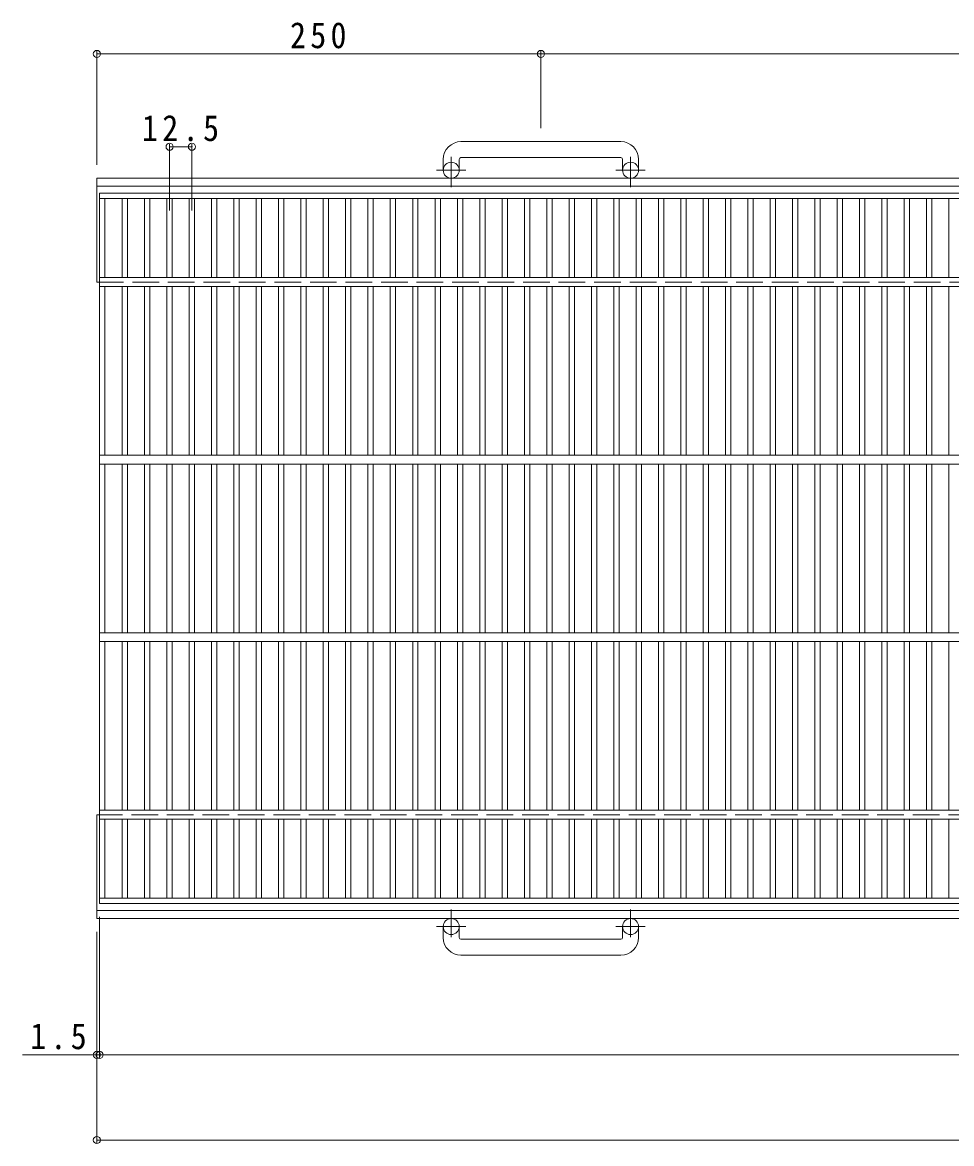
# Model space of a CAD drawing. Units: millimetres, scale not verified. Extents: x -893 to 907, y -688 to 660.
# Drawn here: x -893 to -370, y -92 to 539 of the extents above; entities that cross this region are included whole.
import ezdxf

# ---------------------------------------------------------------- set-up
doc = ezdxf.new("R2010")
doc.units = ezdxf.units.MM
doc.header["$LTSCALE"] = 5
doc.header["$PDMODE"] = 32
doc.header["$PDSIZE"] = 4
doc.linetypes.add('CHAIN1', pattern=[8, 5, -1, 1, -1])
doc.linetypes.add('DASHED3', pattern=[4, 3, -1])
for name, color, linetype, lineweight in [('B-1', 2, 'Continuous', 9), ('B-2', 3, 'Continuous', 9), ('B-4', 7, 'Continuous', 9)]:
    doc.layers.add(name, color=color, linetype=linetype, lineweight=lineweight)
doc.styles.add('ＭＳ ゴシック', font='')
doc.styles.get('ＭＳ ゴシック').set_extended_font_data('MS Gothic')

msp = doc.modelspace()

# ---------------------------------------------------------------- linework, layer by layer
at = {"layer": 'B-1'}
for p, q in [((-555.756, 472.312), (-645.756, 472.312)), ((-655.756, 462.312), (-655.756, 456.212)), ((-646.757, 462.312), (-646.757, 456.212)), ((-645.756, 463.312), (-555.756, 463.312)), ((-554.757, 462.312), (-554.757, 456.212)), ((-545.756, 462.312), (-545.756, 456.212)), ((-850.757, 451.712), (343.663, 451.712)), ((-850.757, 393.212), (-850.757, 451.712)), ((-850.757, 447.212), (343.663, 447.212)), ((-850.757, 34.711), (-850.757, 93.211)), ((343.663, 39.211), (-850.757, 39.211)), ((343.663, 34.711), (-850.757, 34.711)), ((-655.756, 24.112), (-655.756, 30.212)), ((-646.757, 24.112), (-646.757, 30.212)), ((-554.757, 24.112), (-554.757, 30.212)), ((-545.756, 24.112), (-545.756, 30.212)), ((-645.756, 23.112), (-555.756, 23.112)), ((-555.756, 14.112), (-645.756, 14.112))]:
    msp.add_line(p, q, dxfattribs=at)
at = {"layer": 'B-1', "linetype": 'CHAIN1'}
for p, q in [((-651.257, 446.605), (-651.257, 463.702)), ((-550.256, 446.605), (-550.256, 463.702)), ((-643.094, 456.212), (-659.501, 456.212)), ((-542.093, 456.212), (-558.5, 456.212)), ((-651.257, 39.819), (-651.257, 24.222)), ((-550.256, 39.819), (-550.256, 24.222)), ((-643.094, 30.212), (-659.501, 30.212)), ((-542.093, 30.212), (-558.5, 30.212))]:
    msp.add_line(p, q, dxfattribs=at)
at = {"layer": 'B-1', "linetype": 'DASHED3'}
for p, q in [((-850.757, 393.212), (343.663, 393.212)), ((343.663, 93.211), (-850.757, 93.211))]:
    msp.add_line(p, q, dxfattribs=at)
at = {"layer": 'B-1'}
for centre in [(-651.257, 456.212), (-550.257, 456.212), (-651.257, 30.212), (-550.257, 30.212)]:
    msp.add_circle(centre, 4.5, dxfattribs=at)
for centre, radius, start, end in [((-645.756, 462.312), 10, 90, 180), ((-555.756, 462.312), 10, 0, 90), ((-645.756, 462.312), 1, 90, 180), ((-555.756, 462.312), 1, 0, 90), ((-645.756, 24.112), 10, 180, 270), ((-645.756, 24.112), 1, 180, 270), ((-555.756, 24.112), 10, 270, 0), ((-555.756, 24.112), 1, 270, 0)]:
    msp.add_arc(centre, radius, start, end, dxfattribs=at)
at = {"layer": 'B-2'}
for p, q in [((-849.257, 443.212), (147.744, 443.212)), ((-849.257, 43.212), (-849.257, 443.212)), ((-849.257, 440.212), (147.744, 440.212)), ((-846.256, 395.712), (-846.256, 440.212)), ((-836.496, 440.212), (-836.496, 395.712)), ((-833.496, 440.212), (-833.496, 395.712)), ((-823.916, 440.212), (-823.916, 395.712)), ((-820.916, 440.212), (-820.916, 395.712)), ((-811.336, 440.212), (-811.336, 395.712)), ((-808.336, 440.212), (-808.336, 395.712)), ((-798.756, 440.212), (-798.756, 395.712)), ((-795.756, 440.212), (-795.756, 395.712)), ((-786.176, 440.212), (-786.176, 395.712)), ((-783.176, 440.212), (-783.176, 395.712)), ((-773.596, 440.212), (-773.596, 395.712)), ((-770.597, 440.212), (-770.597, 395.712)), ((-761.016, 440.212), (-761.016, 395.712)), ((-758.016, 440.212), (-758.016, 395.712)), ((-748.436, 440.212), (-748.436, 395.712)), ((-745.436, 440.212), (-745.436, 395.712)), ((-735.856, 440.212), (-735.856, 395.712)), ((-732.856, 440.212), (-732.856, 395.712)), ((-723.276, 440.212), (-723.276, 395.712)), ((-720.276, 440.212), (-720.276, 395.712)), ((-710.696, 440.212), (-710.696, 395.712)), ((-707.696, 440.212), (-707.696, 395.712)), ((-698.116, 440.212), (-698.116, 395.712)), ((-695.116, 440.212), (-695.116, 395.712)), ((-685.536, 440.212), (-685.536, 395.712)), ((-682.536, 440.212), (-682.536, 395.712)), ((-672.956, 440.212), (-672.956, 395.712)), ((-669.956, 440.212), (-669.956, 395.712)), ((-660.376, 440.212), (-660.376, 395.712)), ((-657.376, 440.212), (-657.376, 395.712)), ((-647.796, 440.212), (-647.796, 395.712)), ((-644.796, 440.212), (-644.796, 395.712)), ((-635.216, 440.212), (-635.216, 395.712)), ((-632.216, 440.212), (-632.216, 395.712)), ((-622.636, 440.212), (-622.636, 395.712)), ((-619.636, 440.212), (-619.636, 395.712)), ((-610.056, 440.212), (-610.056, 395.712)), ((-607.056, 440.212), (-607.056, 395.712)), ((-597.476, 440.212), (-597.476, 395.712)), ((-594.476, 440.212), (-594.476, 395.712)), ((-584.896, 440.212), (-584.896, 395.712)), ((-581.896, 440.212), (-581.896, 395.712)), ((-572.316, 440.212), (-572.316, 395.712)), ((-569.316, 440.212), (-569.316, 395.712)), ((-559.736, 440.212), (-559.736, 395.712)), ((-556.736, 440.212), (-556.736, 395.712)), ((-547.156, 440.212), (-547.156, 395.712)), ((-544.156, 440.212), (-544.156, 395.712)), ((-534.576, 440.212), (-534.576, 395.712)), ((-531.576, 440.212), (-531.576, 395.712)), ((-521.996, 440.212), (-521.996, 395.712)), ((-518.996, 440.212), (-518.996, 395.712)), ((-509.416, 440.212), (-509.416, 395.712)), ((-506.416, 440.212), (-506.416, 395.712)), ((-496.836, 440.212), (-496.836, 395.712)), ((-493.836, 440.212), (-493.836, 395.712)), ((-484.256, 440.212), (-484.256, 395.712)), ((-481.256, 440.212), (-481.256, 395.712)), ((-471.676, 440.212), (-471.676, 395.712)), ((-468.676, 440.212), (-468.676, 395.712)), ((-459.096, 440.212), (-459.096, 395.712)), ((-456.096, 440.212), (-456.096, 395.712)), ((-446.516, 440.212), (-446.516, 395.712)), ((-443.516, 440.212), (-443.516, 395.712)), ((-433.936, 440.212), (-433.936, 395.712)), ((-430.936, 440.212), (-430.936, 395.712)), ((-421.356, 440.212), (-421.356, 395.712)), ((-418.356, 440.212), (-418.356, 395.712)), ((-408.776, 440.212), (-408.776, 395.712)), ((-405.776, 440.212), (-405.776, 395.712)), ((-396.196, 440.212), (-396.196, 395.712)), ((-393.196, 440.212), (-393.196, 395.712)), ((-383.616, 440.212), (-383.616, 395.712)), ((-380.616, 440.212), (-380.616, 395.712)), ((-371.036, 440.212), (-371.036, 395.712)), ((-849.257, 395.712), (147.744, 395.712)), ((-849.257, 390.712), (147.744, 390.712)), ((-846.256, 295.712), (-846.256, 390.712)), ((-836.496, 390.712), (-836.496, 295.712)), ((-833.496, 390.712), (-833.496, 295.712)), ((-823.916, 390.712), (-823.916, 295.712)), ((-820.916, 390.712), (-820.916, 295.712)), ((-811.336, 390.712), (-811.336, 295.712)), ((-808.336, 390.712), (-808.336, 295.712)), ((-798.756, 390.712), (-798.756, 295.712)), ((-795.756, 390.712), (-795.756, 295.712)), ((-786.176, 390.712), (-786.176, 295.712)), ((-783.176, 390.712), (-783.176, 295.712)), ((-773.596, 390.712), (-773.596, 295.712)), ((-770.597, 390.712), (-770.597, 295.712)), ((-761.016, 390.712), (-761.016, 295.712)), ((-758.016, 390.712), (-758.016, 295.712)), ((-748.436, 390.712), (-748.436, 295.712)), ((-745.436, 390.712), (-745.436, 295.712)), ((-735.856, 390.712), (-735.856, 295.712)), ((-732.856, 390.712), (-732.856, 295.712)), ((-723.276, 390.712), (-723.276, 295.712)), ((-720.276, 390.712), (-720.276, 295.712)), ((-710.696, 390.712), (-710.696, 295.712)), ((-707.696, 390.712), (-707.696, 295.712)), ((-698.116, 390.712), (-698.116, 295.712)), ((-695.116, 390.712), (-695.116, 295.712)), ((-685.536, 390.712), (-685.536, 295.712)), ((-682.536, 390.712), (-682.536, 295.712)), ((-672.956, 390.712), (-672.956, 295.712)), ((-669.956, 390.712), (-669.956, 295.712)), ((-660.376, 390.712), (-660.376, 295.712)), ((-657.376, 390.712), (-657.376, 295.712)), ((-647.796, 390.712), (-647.796, 295.712)), ((-644.796, 390.712), (-644.796, 295.712)), ((-635.216, 390.712), (-635.216, 295.712)), ((-632.216, 390.712), (-632.216, 295.712)), ((-622.636, 390.712), (-622.636, 295.712)), ((-619.636, 390.712), (-619.636, 295.712)), ((-610.056, 390.712), (-610.056, 295.712)), ((-607.056, 390.712), (-607.056, 295.712)), ((-597.476, 390.712), (-597.476, 295.712)), ((-594.476, 390.712), (-594.476, 295.712)), ((-584.896, 390.712), (-584.896, 295.712)), ((-581.896, 390.712), (-581.896, 295.712)), ((-572.316, 390.712), (-572.316, 295.712)), ((-569.316, 390.712), (-569.316, 295.712)), ((-559.736, 390.712), (-559.736, 295.712)), ((-556.736, 390.712), (-556.736, 295.712)), ((-547.156, 390.712), (-547.156, 295.712)), ((-544.156, 390.712), (-544.156, 295.712)), ((-534.576, 390.712), (-534.576, 295.712)), ((-531.576, 390.712), (-531.576, 295.712)), ((-521.996, 390.712), (-521.996, 295.712)), ((-518.996, 390.712), (-518.996, 295.712)), ((-509.416, 390.712), (-509.416, 295.712)), ((-506.416, 390.712), (-506.416, 295.712)), ((-496.836, 390.712), (-496.836, 295.712)), ((-493.836, 390.712), (-493.836, 295.712)), ((-484.256, 390.712), (-484.256, 295.712)), ((-481.256, 390.712), (-481.256, 295.712)), ((-471.676, 390.712), (-471.676, 295.712)), ((-468.676, 390.712), (-468.676, 295.712)), ((-459.096, 390.712), (-459.096, 295.712)), ((-456.096, 390.712), (-456.096, 295.712)), ((-446.516, 390.712), (-446.516, 295.712)), ((-443.516, 390.712), (-443.516, 295.712)), ((-433.936, 390.712), (-433.936, 295.712)), ((-430.936, 390.712), (-430.936, 295.712)), ((-421.356, 390.712), (-421.356, 295.712)), ((-418.356, 390.712), (-418.356, 295.712)), ((-408.776, 390.712), (-408.776, 295.712)), ((-405.776, 390.712), (-405.776, 295.712)), ((-396.196, 390.712), (-396.196, 295.712)), ((-393.196, 390.712), (-393.196, 295.712)), ((-383.616, 390.712), (-383.616, 295.712)), ((-380.616, 390.712), (-380.616, 295.712)), ((-371.036, 390.712), (-371.036, 295.712)), ((-849.257, 295.712), (147.744, 295.712)), ((-849.257, 290.712), (147.744, 290.712)), ((-846.256, 195.712), (-846.256, 290.712)), ((-836.496, 290.712), (-836.496, 195.712)), ((-833.496, 290.712), (-833.496, 195.712)), ((-823.916, 290.712), (-823.916, 195.712)), ((-820.916, 290.712), (-820.916, 195.712)), ((-811.336, 290.712), (-811.336, 195.712)), ((-808.336, 290.712), (-808.336, 195.712)), ((-798.756, 290.712), (-798.756, 195.712)), ((-795.756, 290.712), (-795.756, 195.712)), ((-786.176, 290.712), (-786.176, 195.712)), ((-783.176, 290.712), (-783.176, 195.712)), ((-773.596, 290.712), (-773.596, 195.712)), ((-770.597, 290.712), (-770.597, 195.712)), ((-761.016, 290.712), (-761.016, 195.712)), ((-758.016, 290.712), (-758.016, 195.712)), ((-748.436, 290.712), (-748.436, 195.712)), ((-745.436, 290.712), (-745.436, 195.712)), ((-735.856, 290.712), (-735.856, 195.712)), ((-732.856, 290.712), (-732.856, 195.712)), ((-723.276, 290.712), (-723.276, 195.712)), ((-720.276, 290.712), (-720.276, 195.712)), ((-710.696, 290.712), (-710.696, 195.712)), ((-707.696, 290.712), (-707.696, 195.712)), ((-698.116, 290.712), (-698.116, 195.712)), ((-695.116, 290.712), (-695.116, 195.712)), ((-685.536, 290.712), (-685.536, 195.712)), ((-682.536, 290.712), (-682.536, 195.712)), ((-672.956, 290.712), (-672.956, 195.712)), ((-669.956, 290.712), (-669.956, 195.712)), ((-660.376, 290.712), (-660.376, 195.712)), ((-657.376, 290.712), (-657.376, 195.712)), ((-647.796, 290.712), (-647.796, 195.712)), ((-644.796, 290.712), (-644.796, 195.712)), ((-635.216, 290.712), (-635.216, 195.712)), ((-632.216, 290.712), (-632.216, 195.712)), ((-622.636, 290.712), (-622.636, 195.712)), ((-619.636, 290.712), (-619.636, 195.712)), ((-610.056, 290.712), (-610.056, 195.712)), ((-607.056, 290.712), (-607.056, 195.712)), ((-597.476, 290.712), (-597.476, 195.712)), ((-594.476, 290.712), (-594.476, 195.712)), ((-584.896, 290.712), (-584.896, 195.712)), ((-581.896, 290.712), (-581.896, 195.712)), ((-572.316, 290.712), (-572.316, 195.712)), ((-569.316, 290.712), (-569.316, 195.712)), ((-559.736, 290.712), (-559.736, 195.712)), ((-556.736, 290.712), (-556.736, 195.712)), ((-547.156, 290.712), (-547.156, 195.712)), ((-544.156, 290.712), (-544.156, 195.712)), ((-534.576, 290.712), (-534.576, 195.712)), ((-531.576, 290.712), (-531.576, 195.712)), ((-521.996, 290.712), (-521.996, 195.712)), ((-518.996, 290.712), (-518.996, 195.712)), ((-509.416, 290.712), (-509.416, 195.712)), ((-506.416, 290.712), (-506.416, 195.712)), ((-496.836, 290.712), (-496.836, 195.712)), ((-493.836, 290.712), (-493.836, 195.712)), ((-484.256, 290.712), (-484.256, 195.712)), ((-481.256, 290.712), (-481.256, 195.712)), ((-471.676, 290.712), (-471.676, 195.712)), ((-468.676, 290.712), (-468.676, 195.712)), ((-459.096, 290.712), (-459.096, 195.712)), ((-456.096, 290.712), (-456.096, 195.712)), ((-446.516, 290.712), (-446.516, 195.712)), ((-443.516, 290.712), (-443.516, 195.712)), ((-433.936, 290.712), (-433.936, 195.712)), ((-430.936, 290.712), (-430.936, 195.712)), ((-421.356, 290.712), (-421.356, 195.712)), ((-418.356, 290.712), (-418.356, 195.712)), ((-408.776, 290.712), (-408.776, 195.712)), ((-405.776, 290.712), (-405.776, 195.712)), ((-396.196, 290.712), (-396.196, 195.712)), ((-393.196, 290.712), (-393.196, 195.712)), ((-383.616, 290.712), (-383.616, 195.712)), ((-380.616, 290.712), (-380.616, 195.712)), ((-371.036, 290.712), (-371.036, 195.712)), ((-849.257, 195.712), (147.744, 195.712)), ((-849.257, 190.712), (147.744, 190.712)), ((-846.256, 95.712), (-846.256, 190.712)), ((-836.496, 190.712), (-836.496, 95.712)), ((-833.496, 190.712), (-833.496, 95.712)), ((-823.916, 190.712), (-823.916, 95.712)), ((-820.916, 190.712), (-820.916, 95.712)), ((-811.336, 190.712), (-811.336, 95.712)), ((-808.336, 190.712), (-808.336, 95.712)), ((-798.756, 190.712), (-798.756, 95.712)), ((-795.756, 190.712), (-795.756, 95.712)), ((-786.176, 190.712), (-786.176, 95.712)), ((-783.176, 190.712), (-783.176, 95.712)), ((-773.596, 190.712), (-773.596, 95.712)), ((-770.597, 190.712), (-770.597, 95.712)), ((-761.016, 190.712), (-761.016, 95.712)), ((-758.016, 190.712), (-758.016, 95.712)), ((-748.436, 190.712), (-748.436, 95.712)), ((-745.436, 190.712), (-745.436, 95.712)), ((-735.856, 190.712), (-735.856, 95.712)), ((-732.856, 190.712), (-732.856, 95.712)), ((-723.276, 190.712), (-723.276, 95.712)), ((-720.276, 190.712), (-720.276, 95.712)), ((-710.696, 190.712), (-710.696, 95.712)), ((-707.696, 190.712), (-707.696, 95.712)), ((-698.116, 190.712), (-698.116, 95.712)), ((-695.116, 190.712), (-695.116, 95.712)), ((-685.536, 190.712), (-685.536, 95.712)), ((-682.536, 190.712), (-682.536, 95.712)), ((-672.956, 190.712), (-672.956, 95.712)), ((-669.956, 190.712), (-669.956, 95.712)), ((-660.376, 190.712), (-660.376, 95.712)), ((-657.376, 190.712), (-657.376, 95.712)), ((-647.796, 190.712), (-647.796, 95.712)), ((-644.796, 190.712), (-644.796, 95.712)), ((-635.216, 190.712), (-635.216, 95.712)), ((-632.216, 190.712), (-632.216, 95.712)), ((-622.636, 190.712), (-622.636, 95.712)), ((-619.636, 190.712), (-619.636, 95.712)), ((-610.056, 190.712), (-610.056, 95.712)), ((-607.056, 190.712), (-607.056, 95.712)), ((-597.476, 190.712), (-597.476, 95.712)), ((-594.476, 190.712), (-594.476, 95.712)), ((-584.896, 190.712), (-584.896, 95.712)), ((-581.896, 190.712), (-581.896, 95.712)), ((-572.316, 190.712), (-572.316, 95.712)), ((-569.316, 190.712), (-569.316, 95.712)), ((-559.736, 190.712), (-559.736, 95.712)), ((-556.736, 190.712), (-556.736, 95.712)), ((-547.156, 190.712), (-547.156, 95.712)), ((-544.156, 190.712), (-544.156, 95.712)), ((-534.576, 190.712), (-534.576, 95.712)), ((-531.576, 190.712), (-531.576, 95.712)), ((-521.996, 190.712), (-521.996, 95.712)), ((-518.996, 190.712), (-518.996, 95.712)), ((-509.416, 190.712), (-509.416, 95.712)), ((-506.416, 190.712), (-506.416, 95.712)), ((-496.836, 190.712), (-496.836, 95.712)), ((-493.836, 190.712), (-493.836, 95.712)), ((-484.256, 190.712), (-484.256, 95.712)), ((-481.256, 190.712), (-481.256, 95.712)), ((-471.676, 190.712), (-471.676, 95.712)), ((-468.676, 190.712), (-468.676, 95.712)), ((-459.096, 190.712), (-459.096, 95.712)), ((-456.096, 190.712), (-456.096, 95.712)), ((-446.516, 190.712), (-446.516, 95.712)), ((-443.516, 190.712), (-443.516, 95.712)), ((-433.936, 190.712), (-433.936, 95.712)), ((-430.936, 190.712), (-430.936, 95.712)), ((-421.356, 190.712), (-421.356, 95.712)), ((-418.356, 190.712), (-418.356, 95.712)), ((-408.776, 190.712), (-408.776, 95.712)), ((-405.776, 190.712), (-405.776, 95.712)), ((-396.196, 190.712), (-396.196, 95.712)), ((-393.196, 190.712), (-393.196, 95.712)), ((-383.616, 190.712), (-383.616, 95.712)), ((-380.616, 190.712), (-380.616, 95.712)), ((-371.036, 190.712), (-371.036, 95.712)), ((-849.257, 95.712), (147.744, 95.712)), ((-849.257, 90.712), (147.744, 90.712)), ((-846.256, 46.212), (-846.256, 90.712)), ((-836.496, 90.712), (-836.496, 46.212)), ((-833.496, 90.712), (-833.496, 46.212)), ((-823.916, 90.712), (-823.916, 46.212)), ((-820.916, 90.712), (-820.916, 46.212)), ((-811.336, 90.712), (-811.336, 46.212)), ((-808.336, 90.712), (-808.336, 46.212)), ((-798.756, 90.712), (-798.756, 46.212)), ((-795.756, 90.712), (-795.756, 46.212)), ((-786.176, 90.712), (-786.176, 46.212)), ((-783.176, 90.712), (-783.176, 46.212)), ((-773.596, 90.712), (-773.596, 46.212)), ((-770.597, 90.712), (-770.597, 46.212)), ((-761.016, 90.712), (-761.016, 46.212)), ((-758.016, 90.712), (-758.016, 46.212)), ((-748.436, 90.712), (-748.436, 46.212)), ((-745.436, 90.712), (-745.436, 46.212)), ((-735.856, 90.712), (-735.856, 46.212)), ((-732.856, 90.712), (-732.856, 46.212)), ((-723.276, 90.712), (-723.276, 46.212)), ((-720.276, 90.712), (-720.276, 46.212)), ((-710.696, 90.712), (-710.696, 46.212)), ((-707.696, 90.712), (-707.696, 46.212)), ((-698.116, 90.712), (-698.116, 46.212)), ((-695.116, 90.712), (-695.116, 46.212)), ((-685.536, 90.712), (-685.536, 46.212)), ((-682.536, 90.712), (-682.536, 46.212)), ((-672.956, 90.712), (-672.956, 46.212)), ((-669.956, 90.712), (-669.956, 46.212)), ((-660.376, 90.712), (-660.376, 46.212)), ((-657.376, 90.712), (-657.376, 46.212)), ((-647.796, 90.712), (-647.796, 46.212)), ((-644.796, 90.712), (-644.796, 46.212)), ((-635.216, 90.712), (-635.216, 46.212)), ((-632.216, 90.712), (-632.216, 46.212)), ((-622.636, 90.712), (-622.636, 46.212)), ((-619.636, 90.712), (-619.636, 46.212)), ((-610.056, 90.712), (-610.056, 46.212)), ((-607.056, 90.712), (-607.056, 46.212)), ((-597.476, 90.712), (-597.476, 46.212)), ((-594.476, 90.712), (-594.476, 46.212)), ((-584.896, 90.712), (-584.896, 46.212)), ((-581.896, 90.712), (-581.896, 46.212)), ((-572.316, 90.712), (-572.316, 46.212)), ((-569.316, 90.712), (-569.316, 46.212)), ((-559.736, 90.712), (-559.736, 46.212)), ((-556.736, 90.712), (-556.736, 46.212)), ((-547.156, 90.712), (-547.156, 46.212)), ((-544.156, 90.712), (-544.156, 46.212)), ((-534.576, 90.712), (-534.576, 46.212)), ((-531.576, 90.712), (-531.576, 46.212)), ((-521.996, 90.712), (-521.996, 46.212)), ((-518.996, 90.712), (-518.996, 46.212)), ((-509.416, 90.712), (-509.416, 46.212)), ((-506.416, 90.712), (-506.416, 46.212)), ((-496.836, 90.712), (-496.836, 46.212)), ((-493.836, 90.712), (-493.836, 46.212)), ((-484.256, 90.712), (-484.256, 46.212)), ((-481.256, 90.712), (-481.256, 46.212)), ((-471.676, 90.712), (-471.676, 46.212)), ((-468.676, 90.712), (-468.676, 46.212)), ((-459.096, 90.712), (-459.096, 46.212)), ((-456.096, 90.712), (-456.096, 46.212)), ((-446.516, 90.712), (-446.516, 46.212)), ((-443.516, 90.712), (-443.516, 46.212)), ((-433.936, 90.712), (-433.936, 46.212)), ((-430.936, 90.712), (-430.936, 46.212)), ((-421.356, 90.712), (-421.356, 46.212)), ((-418.356, 90.712), (-418.356, 46.212)), ((-408.776, 90.712), (-408.776, 46.212)), ((-405.776, 90.712), (-405.776, 46.212)), ((-396.196, 90.712), (-396.196, 46.212)), ((-393.196, 90.712), (-393.196, 46.212)), ((-383.616, 90.712), (-383.616, 46.212)), ((-380.616, 90.712), (-380.616, 46.212)), ((-371.036, 90.712), (-371.036, 46.212)), ((147.744, 46.212), (-849.257, 46.212)), ((147.744, 43.212), (-849.257, 43.212))]:
    msp.add_line(p, q, dxfattribs=at)
at = {"layer": 'B-4'}
for p, q in [((-850.757, 459.212), (-850.757, 523.215)), ((-850.757, 521.715), (-600.756, 521.715)), ((-600.756, 479.812), (-600.756, 523.215)), ((-600.756, 521.715), (-100.756, 521.715)), ((-809.836, 433.564), (-809.836, 470.935)), ((-809.836, 469.435), (-797.256, 469.435)), ((-797.256, 433.564), (-797.256, 470.935)), ((-849.257, 35.712), (-849.257, -43.537)), ((-850.757, 27.211), (-850.757, -91.494)), ((-892.675, -42.037), (147.744, -42.037)), ((-850.757, -89.994), (343.663, -89.994))]:
    msp.add_line(p, q, dxfattribs=at)
for p in [(-850.757, 521.715), (-600.756, 521.715), (-809.836, 469.435), (-797.256, 469.435), (-850.757, -42.037), (-849.257, -42.037), (-850.757, -89.994)]:
    msp.add_point(p, dxfattribs=at)

# ---------------------------------------------------------------- texts
at = {"layer": 'B-4', "color": 2, "char_height": 14.66, "attachment_point": 7, "style": 'ＭＳ ゴシック'}
for s, insert in [('\\T1.27;\\W0.9;250', (-742.006, 524.715)), ('\\T1.28;\\W0.9;12.5', (-825.421, 472.435)), ('\\T1.27;\\W0.9;1.5', (-888.307, -39.037))]:
    msp.add_mtext(s, dxfattribs=dict(at, insert=insert))

doc.saveas('drawing.dxf')
